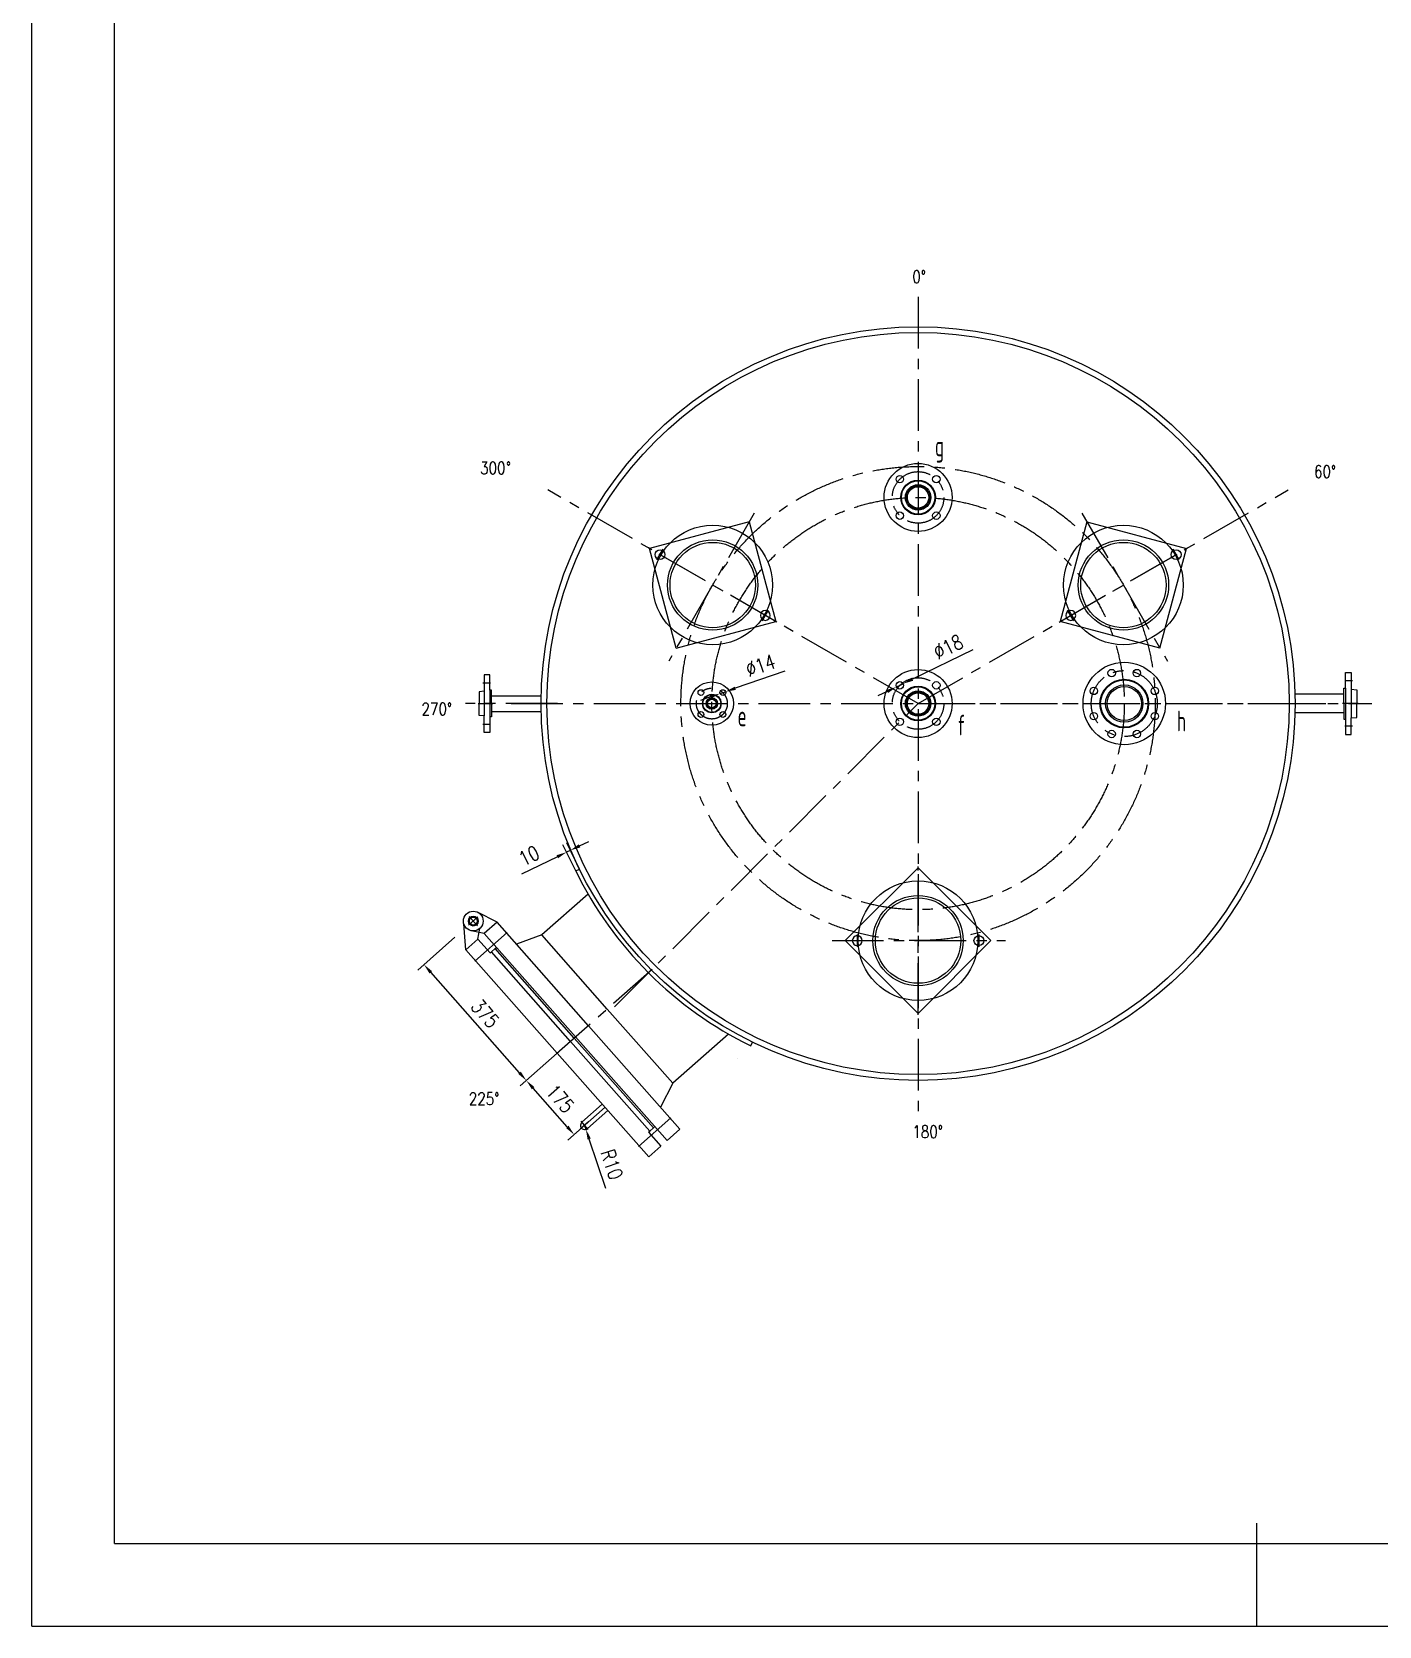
# Model space of a CAD drawing. Header units: millimetres. Extents: x -300 to 12659, y -300 to 12315.
# Drawn here: x -300 to 4600, y -300 to 5500 of the extents above; entities that cross this region are included whole.
import ezdxf

# ---------------------------------------------------------------- set-up
doc = ezdxf.new("R2010")
doc.units = ezdxf.units.MM
doc.header["$LTSCALE"] = 150
doc.linetypes.add('CENTER', pattern=[2, 1.25, -0.25, 0.25, -0.25])
for name, color, linetype in [('1轮廓实线层', 7, 'Continuous'), ('2细线层', 4, 'Continuous'), ('3中心线层', 1, 'CENTER'), ('6文字层', 3, 'Continuous'), ('7标注层', 4, 'Continuous'), ('图框层', 7, 'Continuous')]:
    doc.layers.add(name, color=color, linetype=linetype)
doc.styles.add('PC_TEXTSTYLE', font='isocp.shx', dxfattribs={"width": 0.8, "height": 8, "bigfont": 'hzfs.shx'})
doc.styles.add('TH_GBDIM', font='romans.shx', dxfattribs={"width": 0.8, "bigfont": 'gbcbig.shx'})
doc.dimstyles.new('lmn-TH_GBDIM', dxfattribs={"dimscale": 15, "dimtxt": 3.5, "dimasz": 2.5, "dimexe": 2, "dimexo": 0, "dimgap": 1.5, "dimtad": 1, "dimdec": 0, "dimlfac": 0.666667, "dimzin": 0, "dimdsep": 46, "dimtxsty": 'TH_GBDIM', "dimcen": 2.5, "dimclrd": 130, "dimclre": 130, "dimclrt": 3, "dimadec": 0, "dimazin": 0, "dimtfac": 0.714286, "dimtdec": 0, "dimtmove": 0, "dimatfit": 3, "dimfxl": 0, "dimtzin": 0, "dimlwd": -1, "dimlwe": -1, "dimarcsym": 0})
doc.dimstyles.new('TH_GBDIM', dxfattribs={"dimscale": 15, "dimtxt": 3.5, "dimasz": 2.5, "dimexe": 2, "dimexo": 0, "dimgap": 1.5, "dimtad": 1, "dimdec": 1, "dimzin": 0, "dimdsep": 46, "dimtxsty": 'TH_GBDIM', "dimcen": 2.5, "dimclrd": 130, "dimclre": 130, "dimclrt": 3, "dimadec": 0, "dimazin": 0, "dimtfac": 0.714286, "dimtdec": 1, "dimtmove": 0, "dimatfit": 3, "dimfxl": 0, "dimtzin": 0, "dimlwd": -1, "dimlwe": -1, "dimarcsym": 0})

# ---------------------------------------------------------------- blocks, each defined once
blk = doc.blocks.new('*D12')
at = {"layer": '7标注层', "color": 130}
for p, q in [((1238.5, 2206.1), (1103.6, 2086.9)), ((1473.6, 1713.2), (1150.9, 2078.7)), ((1610.9, 1784.4), (1475.9, 1665.3))]:
    blk.add_line(p, q, dxfattribs=at)
for points in [[(1155.6, 2082.8), (1146.2, 2074.5), (1126.1, 2106.8)], [(1478.3, 1717.4), (1468.9, 1709.1), (1498.4, 1685.1)]]:
    blk.add_solid(points, dxfattribs=at)
at = {"layer": 'Defpoints', "color": 0}
for p in [(1238.5, 2206.1), (1126.1, 2106.8), (1610.9, 1784.4)]:
    blk.add_point(p, dxfattribs=at)
at = {"layer": '7标注层', "color": 3, "insert": (1348.8, 1928.2), "char_height": 52.5, "attachment_point": 5, "rotation": 311.4464, "style": 'TH_GBDIM'}
blk.add_mtext('375{}{}', dxfattribs=at)
blk = doc.blocks.new('*D13')
at = {"layer": '7标注层', "color": 130}
for p, q in [((1610.9, 1784.4), (1475.9, 1665.3)), ((1647.4, 1516.5), (1523.2, 1657)), ((1784.6, 1587.7), (1649.7, 1468.5))]:
    blk.add_line(p, q, dxfattribs=at)
for points in [[(1527.9, 1661.2), (1518.6, 1652.9), (1498.4, 1685.1)], [(1652, 1520.6), (1642.7, 1512.3), (1672.2, 1488.4)]]:
    blk.add_solid(points, dxfattribs=at)
at = {"layer": 'Defpoints', "color": 0}
for p in [(1610.9, 1784.4), (1498.4, 1685.1), (1784.6, 1587.7)]:
    blk.add_point(p, dxfattribs=at)
at = {"layer": '7标注层', "color": 3, "insert": (1621.8, 1619), "char_height": 52.5, "attachment_point": 5, "rotation": 311.4464, "style": 'TH_GBDIM'}
blk.add_mtext('175{}{}', dxfattribs=at)
blk = doc.blocks.new('*D39')
at = {"layer": '1轮廓实线层', "color": 130}
for p, q in [((1691.9, 2538.8), (1725.6, 2555.3)), ((1611.1, 2499.3), (1481.2, 2435.8)), ((1677.9, 2447.9), (1631.6, 2542.7)), ((1658.2, 2522.4), (1644.8, 2515.8)), ((1691.4, 2454.5), (1645.1, 2549.3))]:
    blk.add_line(p, q, dxfattribs=at)
for points in [[(1608.3, 2504.9), (1613.8, 2493.7), (1644.8, 2515.8)], [(1689.2, 2544.4), (1694.7, 2533.2), (1658.2, 2522.4)]]:
    blk.add_solid(points, dxfattribs=at)
at = {"layer": 'Defpoints', "color": 0}
for p in [(1658.2, 2522.4), (1677.9, 2447.9), (1691.4, 2454.5)]:
    blk.add_point(p, dxfattribs=at)
at = {"layer": '1轮廓实线层', "color": 3, "insert": (1507.9, 2503.1), "char_height": 52.5, "attachment_point": 5, "rotation": 26.05257, "style": 'TH_GBDIM'}
blk.add_mtext('10', dxfattribs=at)
blk = doc.blocks.new('*D40')
at = {"layer": '1轮廓实线层', "color": 130}
for p, q in [((1710.3, 1522), (1715, 1507.8)), ((1787.4, 1291.6), (1726.9, 1472.2))]:
    blk.add_line(p, q, dxfattribs=at)
blk.add_solid([(1732.9, 1474.2), (1721, 1470.3), (1715, 1507.8)], dxfattribs=at)
at = {"layer": 'Defpoints', "color": 0}
for p in [(1710.3, 1522), (1715, 1507.8)]:
    blk.add_point(p, dxfattribs=at)
at = {"layer": '1轮廓实线层', "color": 3, "insert": (1809.4, 1379.6), "char_height": 52.5, "attachment_point": 5, "rotation": 288.50099, "style": 'TH_GBDIM'}
blk.add_mtext('R10', dxfattribs=at)
blk = doc.blocks.new('*D52')
at = {"layer": '6文字层', "color": 130}
for p, q in [((2438.2, 3174.6), (2258.2, 3112.1)), ((2167.5, 3080.6), (2132.1, 3068.3)), ((2203, 3092.9), (2222.8, 3099.8))]:
    blk.add_line(p, q, dxfattribs=at)
for points in [[(2165.5, 3086.5), (2169.6, 3074.7), (2203, 3092.9)], [(2256.2, 3118), (2260.3, 3106.2), (2222.8, 3099.8)]]:
    blk.add_solid(points, dxfattribs=at)
at = {"layer": 'Defpoints', "color": 0}
for p in [(2203, 3092.9), (2222.8, 3099.8)]:
    blk.add_point(p, dxfattribs=at)
at = {"layer": '6文字层', "color": 3, "insert": (2349.9, 3195.5), "char_height": 52.5, "attachment_point": 5, "rotation": 19.14489, "style": 'TH_GBDIM'}
blk.add_mtext('∅14', dxfattribs=at)
blk = doc.blocks.new('*D53')
at = {"layer": '6文字层', "color": 130}
for p, q in [((3122, 3252), (2902.7, 3145.2)), ((2811, 3100.6), (2777.3, 3084.1)), ((2844.7, 3117), (2869, 3128.8))]:
    blk.add_line(p, q, dxfattribs=at)
for points in [[(2899.9, 3150.8), (2905.4, 3139.6), (2869, 3128.8)], [(2808.2, 3106.2), (2813.7, 3094.9), (2844.7, 3117)]]:
    blk.add_solid(points, dxfattribs=at)
at = {"layer": 'Defpoints', "color": 0}
for p in [(2844.7, 3117), (2869, 3128.8)]:
    blk.add_point(p, dxfattribs=at)
at = {"layer": '6文字层', "color": 3, "insert": (3032.8, 3262.8), "char_height": 52.5, "attachment_point": 5, "rotation": 25.95671, "style": 'TH_GBDIM'}
blk.add_mtext('∅18', dxfattribs=at)

msp = doc.modelspace()

# ---------------------------------------------------------------- linework, layer by layer
at = {"layer": '1轮廓实线层'}
for p, q in [((2308.754, 3717.484), (1946.532, 3620.423)), ((2308.754, 3717.484), (1946.532, 3620.423)), ((2308.754, 3717.484), (1946.532, 3620.423)), ((3537.48, 3717.484), (3899.701, 3620.423)), ((3537.48, 3717.484), (3899.701, 3620.423)), ((3537.48, 3717.484), (3899.701, 3620.423)), ((2043.586, 3258.2), (1946.532, 3620.423)), ((2043.586, 3258.2), (1946.532, 3620.423)), ((2043.586, 3258.2), (1946.532, 3620.423)), ((3802.647, 3258.2), (3899.701, 3620.423)), ((3802.647, 3258.2), (3899.701, 3620.423)), ((3802.647, 3258.2), (3899.701, 3620.423)), ((1345.117, 3101.592), (1345.117, 3011.592)), ((1365.367, 3105.342), (1365.367, 3007.842)), ((1372.117, 3085.092), (1552.117, 3085.092)), ((4471.117, 3090.342), (4294.117, 3090.342)), ((4477.867, 3112.842), (4477.867, 3000.342)), ((4498.117, 3109.092), (4498.117, 3004.092)), ((1372.117, 3028.092), (1552.117, 3028.092)), ((4471.117, 3022.842), (4294.117, 3022.842)), ((1677.946, 2447.867), (1691.422, 2454.455)), ((2923.117, 2459.26), (3188.279, 2194.092)), ((1391.689, 2261.263), (1320.665, 2297.748)), ((1278.241, 2161.082), (1270.734, 2255.513)), ((1345.14, 2220.158), (1298.135, 2229.878)), ((1322.091, 2199.804), (1329.254, 2238.148)), ((1659.09, 1827.015), (1371.155, 2153.08)), ((1672.583, 1838.929), (1384.648, 2164.994)), ((2923.117, 1928.925), (3188.279, 2194.092)), ((2314.391, 1811.422), (2320.979, 1824.898)), ((1774.68, 1598.9), (1700.36, 1533.271)), ((1720.217, 1510.784), (1794.538, 1576.413)), ((4155, -300), (4155, 75))]:
    msp.add_line(p, q, dxfattribs=at)
at = {"layer": '1轮廓实线层', "extrusion": (1.06054e-16, -6.12303e-17, -1)}
for p in [(2308.754, 3717.484), (2308.754, 3717.484), (2308.754, 3717.484), (2043.586, 3258.2), (2043.586, 3258.2), (2043.586, 3258.2)]:
    msp.add_line(p, (2405.807, 3355.261), dxfattribs=at)
at = {"layer": '1轮廓实线层', "extrusion": (-1.06054e-16, -6.12303e-17, -1)}
for p in [(3537.48, 3717.484), (3537.48, 3717.484), (3537.48, 3717.484), (3802.647, 3258.2), (3802.647, 3258.2), (3802.647, 3258.2)]:
    msp.add_line(p, (3440.426, 3355.261), dxfattribs=at)
at = {"layer": '1轮廓实线层', "extrusion": (-1.22461e-16, 0, -1)}
for p in [(2923.117, 2459.26), (2923.117, 1928.925)]:
    msp.add_line(p, (2657.954, 2194.092), dxfattribs=at)
at = {"layer": '1轮廓实线层', "extrusion": (8.1059e-17, -9.17935e-17, -1)}
for p, q in [((1659.09, 1827.015), (1947.025, 1500.949)), ((1672.583, 1838.929), (1960.517, 1512.864))]:
    msp.add_line(p, q, dxfattribs=at)
at = {"layer": '1轮廓实线层', "extrusion": (-7.4983e-33, -1.22461e-16, -1)}
for points in [[(-1372.117, 3056.592), (-1372.117, 3089.217), (-1372.117, 3105.342), (-1365.367, 3105.342), (-1365.367, 3161.592), (-1345.117, 3161.592), (-1345.117, 3101.592), (-1327.117, 3099.7), (-1327.117, 3089.217), (-1327.117, 3056.592)], [(-1365.367, 3161.592), (-1345.117, 3161.592), (-1345.117, 3145.092)], [(-1345.117, 3118.092), (-1345.117, 3101.592), (-1327.117, 3099.7), (-1327.117, 3089.217)], [(-1372.117, 3105.342), (-1365.367, 3105.342), (-1365.367, 3118.092)]]:
    msp.add_lwpolyline(points, dxfattribs=at)
at = {"layer": '1轮廓实线层'}
for points in [[(4471.117, 3056.592), (4471.117, 3093.717), (4471.117, 3112.842), (4477.867, 3112.842), (4477.867, 3169.092), (4498.117, 3169.092), (4498.117, 3109.092), (4519.117, 3106.885), (4519.117, 3093.717), (4519.117, 3056.592)], [(4477.867, 3169.092), (4498.117, 3169.092), (4498.117, 3152.592)], [(4471.117, 3112.842), (4477.867, 3112.842), (4477.867, 3125.592)], [(4498.117, 3125.592), (4498.117, 3109.092), (4519.117, 3106.885), (4519.117, 3093.717)], [(1372.117, 3056.592), (1372.117, 3023.967), (1372.117, 3007.842), (1365.367, 3007.842), (1365.367, 2951.592), (1345.117, 2951.592), (1345.117, 3011.592), (1327.117, 3013.484), (1327.117, 3023.967), (1327.117, 3056.592)], [(1345.117, 2995.092), (1345.117, 3011.592), (1327.117, 3013.484), (1327.117, 3023.967)], [(1365.367, 2951.592), (1345.117, 2951.592), (1345.117, 2968.092)], [(1372.117, 3007.842), (1365.367, 3007.842), (1365.367, 2995.092)], [(1722.821, 2363.565), (1554.598, 2215.014)], [(1724.303, 1884.602), (1391.689, 2261.263), (1345.14, 2220.158), (1677.755, 1843.496)], [(1792.889, 1945.167), (1554.598, 2215.014), (1462.183, 2181.433)], [(1366.77, 2149.208), (1322.091, 2199.804), (1278.241, 2161.082), (1610.855, 1784.42)], [(1366.77, 2149.208), (1371.155, 2153.08), (1384.648, 2164.994), (1389.82, 2169.562)]]:
    msp.add_lwpolyline(points, dxfattribs=at)
at = {"layer": '1轮廓实线层', "extrusion": (2.24949e-32, 1.22461e-16, -1)}
for points in [[(-4471.117, 3056.592), (-4471.117, 3019.467), (-4471.117, 3000.342), (-4477.867, 3000.342), (-4477.867, 2944.092), (-4498.117, 2944.092), (-4498.117, 3004.092), (-4519.117, 3006.299), (-4519.117, 3019.467), (-4519.117, 3056.592)], [(-4498.117, 2987.592), (-4498.117, 3004.092), (-4519.117, 3006.299), (-4519.117, 3019.467)], [(-4471.117, 3000.342), (-4477.867, 3000.342), (-4477.867, 2987.592)], [(-4477.867, 2944.092), (-4498.117, 2944.092), (-4498.117, 2960.592)]]:
    msp.add_lwpolyline(points, dxfattribs=at)
at = {"layer": '1轮廓实线层', "extrusion": (8.1059e-17, -9.17935e-17, -1)}
for points in [[(-1792.889, 1945.167), (-2031.18, 1675.32), (-1986.423, 1587.77)], [(-1724.303, 1884.602), (-2056.918, 1507.94), (-2010.369, 1466.835), (-1677.755, 1843.496)], [(-2233.743, 1854.195), (-2031.18, 1675.32)], [(-1942.64, 1497.077), (-1987.32, 1446.481), (-1943.469, 1407.759), (-1610.855, 1784.42)], [(-1942.64, 1497.077), (-1947.025, 1500.949), (-1960.517, 1512.864), (-1965.689, 1517.431)]]:
    msp.add_lwpolyline(points, dxfattribs=at)
at = {"layer": '1轮廓实线层'}
for centre, radius in [((2923.117, 3056.592), 1371), ((2923.117, 3056.592), 1350), ((2923.117, 3806.592), 123.75), ((2856.825, 3872.883), 13.5), ((2989.408, 3872.883), 13.5), ((2923.117, 3806.592), 63), ((2923.117, 3806.592), 60.793), ((2923.117, 3806.592), 46.125), ((2923.117, 3806.592), 42.75), ((2923.117, 3806.592), 39), ((2856.825, 3740.301), 13.5), ((2989.408, 3740.301), 13.5), ((2176.17, 3487.842), 217.5), ((3670.064, 3487.842), 217.5), ((1984.562, 3598.467), 18), ((1984.562, 3598.467), 18), ((1984.562, 3598.467), 18), ((2176.17, 3487.842), 164.25), ((2176.17, 3487.842), 164.25), ((2176.17, 3487.842), 164.25), ((2176.17, 3487.842), 155.25), ((2176.17, 3487.842), 155.25), ((2176.17, 3487.842), 155.25), ((3670.064, 3487.842), 164.25), ((3670.064, 3487.842), 164.25), ((3670.064, 3487.842), 164.25), ((3670.064, 3487.842), 155.25), ((3670.064, 3487.842), 155.25), ((3670.064, 3487.842), 155.25), ((3861.672, 3598.467), 18), ((3861.672, 3598.467), 18), ((3861.672, 3598.467), 18), ((3673.117, 3056.592), 150), ((2173.117, 3056.592), 78.75), ((2923.117, 3056.592), 123.75), ((2856.825, 3122.883), 13.5), ((2989.408, 3122.883), 13.5), ((3673.117, 3056.592), 88.5), ((3673.117, 3056.592), 85.977), ((3627.195, 3167.458), 13.5), ((3719.039, 3167.458), 13.5), ((2133.342, 3096.367), 10.5), ((2173.117, 3056.592), 33.75), ((2173.117, 3056.592), 32.489), ((2173.117, 3056.592), 20.625), ((2173.117, 3056.592), 18.75), ((2212.891, 3096.367), 10.5), ((2923.117, 3056.592), 63), ((2923.117, 3056.592), 60.793), ((2923.117, 3056.592), 46.125), ((2923.117, 3056.592), 42.75), ((2923.117, 3056.592), 39), ((3562.251, 3102.514), 13.5), ((3673.117, 3056.592), 67.875), ((3673.117, 3056.592), 62.25), ((3783.982, 3102.514), 13.5), ((2133.342, 3016.817), 10.5), ((2173.117, 3056.592), 15.75), ((2212.891, 3016.817), 10.5), ((3562.251, 3010.67), 13.5), ((3783.982, 3010.67), 13.5), ((2856.825, 2990.301), 13.5), ((2989.408, 2990.301), 13.5), ((3627.195, 2945.727), 13.5), ((3719.039, 2945.727), 13.5), ((2923.117, 2194.092), 217.5), ((2923.117, 2194.092), 164.25), ((2923.117, 2194.092), 155.25), ((1305.425, 2265.132), 36), ((1305.425, 2265.132), 18), ((1305.425, 2265.132), 14.4), ((3144.367, 2194.092), 18)]:
    msp.add_circle(centre, radius, dxfattribs=at)
at = {"layer": '1轮廓实线层', "extrusion": (1.06054e-16, -6.12303e-17, -1)}
msp.add_circle((-2367.778, 3377.217), 18, dxfattribs=at)
msp.add_circle((-2367.778, 3377.217), 18, dxfattribs=at)
msp.add_circle((-2367.778, 3377.217), 18, dxfattribs=at)
at = {"layer": '1轮廓实线层', "extrusion": (-1.06054e-16, -6.12303e-17, -1)}
msp.add_circle((-3478.455, 3377.217), 18, dxfattribs=at)
msp.add_circle((-3478.455, 3377.217), 18, dxfattribs=at)
msp.add_circle((-3478.455, 3377.217), 18, dxfattribs=at)
at = {"layer": '1轮廓实线层', "extrusion": (-1.22461e-16, 0, -1)}
msp.add_circle((-2701.867, 2194.092), 18, dxfattribs=at)
at = {"layer": '1轮廓实线层'}
for centre, radius, start, end in [((2923.117, 3056.592), 1386, 206.0525748, 243.947425), ((1710.288, 1522.027), 15, 131.4464032, 311.4464032)]:
    msp.add_arc(centre, radius, start, end, dxfattribs=at)
at = {"layer": '2细线层'}
for q in [(-300, 12315), (8610, -300)]:
    msp.add_line((-300, -300), q, dxfattribs=at)
at = {"layer": '3中心线层'}
for p, q in [((2923.117, 4536.216), (2923.117, 1560.879)), ((2923.117, 3056.592), (1576.696, 3833.948)), ((2923.117, 3056.592), (4269.537, 3833.948)), ((2327.245, 3749.512), (2016.42, 3211.148)), ((2327.245, 3749.512), (2016.42, 3211.148)), ((2327.245, 3749.512), (2016.42, 3211.148)), ((3518.988, 3749.512), (3829.813, 3211.148)), ((2409.704, 3353.011), (1942.635, 3622.673)), ((2409.704, 3353.011), (1942.635, 3622.673)), ((2409.704, 3353.011), (1942.635, 3622.673)), ((1973.312, 3578.982), (1995.812, 3617.953)), ((1973.312, 3578.982), (1995.812, 3617.953)), ((1973.312, 3578.982), (1995.812, 3617.953)), ((3436.529, 3353.011), (3903.598, 3622.673)), ((3436.529, 3353.011), (3903.598, 3622.673)), ((3436.529, 3353.011), (3903.598, 3622.673)), ((3872.922, 3578.982), (3850.422, 3617.953)), ((3872.922, 3578.982), (3850.422, 3617.953)), ((3872.922, 3578.982), (3850.422, 3617.953)), ((4502.617, 3139.092), (4474.867, 3139.092)), ((1611.698, 3056.592), (1276.508, 3056.592)), ((1322.617, 3056.592), (1376.617, 3056.592)), ((1443.306, 3056.592), (4438.76, 3056.592)), ((1819.132, 1952.607), (2923.117, 3056.592)), ((2923.117, 3056.592), (4294.117, 3056.592)), ((4188.699, 3056.592), (4572.923, 3056.592)), ((4523.617, 3056.592), (4466.617, 3056.592)), ((1340.617, 2981.592), (1368.367, 2981.592)), ((2923.117, 1924.43), (2923.117, 2463.755)), ((1322.291, 2280.026), (1288.56, 2250.239)), ((1320.318, 2248.267), (1290.532, 2281.998)), ((1310.743, 2119.743), (1428.688, 2223.896)), ((3144.367, 2216.592), (3144.367, 2171.592)), ((2610.199, 2194.092), (3241.17, 2194.092)), ((1955.922, 2089.135), (1608.606, 1782.434)), ((2266.386, 1764.689), (2266.386, 1764.689)), ((2266.386, 1764.689), (2266.386, 1764.689)), ((1724.905, 1534.935), (1695.672, 1509.12)), ((1723.196, 1507.411), (1697.381, 1536.644))]:
    msp.add_line(p, q, dxfattribs=at)
at = {"layer": '3中心线层', "extrusion": (1.06054e-16, -6.12303e-17, -1)}
msp.add_line((2356.528, 3357.732), (2379.028, 3396.703), dxfattribs=at)
msp.add_line((2356.528, 3357.732), (2379.028, 3396.703), dxfattribs=at)
msp.add_line((2356.528, 3357.732), (2379.028, 3396.703), dxfattribs=at)
at = {"layer": '3中心线层', "extrusion": (-1.06054e-16, -6.12303e-17, -1)}
msp.add_line((3489.705, 3357.732), (3467.205, 3396.703), dxfattribs=at)
msp.add_line((3489.705, 3357.732), (3467.205, 3396.703), dxfattribs=at)
msp.add_line((3489.705, 3357.732), (3467.205, 3396.703), dxfattribs=at)
at = {"layer": '3中心线层', "extrusion": (-7.4983e-33, -1.22461e-16, -1)}
for p, q in [((1340.617, 3131.592), (1368.367, 3131.592)), ((1322.617, 3056.592), (1376.617, 3056.592))]:
    msp.add_line(p, q, dxfattribs=at)
at = {"layer": '3中心线层', "extrusion": (2.24949e-32, 1.22461e-16, -1)}
for p, q in [((4523.617, 3056.592), (4466.617, 3056.592)), ((4502.617, 2974.092), (4474.867, 2974.092))]:
    msp.add_line(p, q, dxfattribs=at)
at = {"layer": '3中心线层', "extrusion": (-1.22461e-16, 0, -1)}
msp.add_line((2701.867, 2216.592), (2701.867, 2171.592), dxfattribs=at)
at = {"layer": '3中心线层', "extrusion": (8.1059e-17, -9.17935e-17, -1)}
msp.add_line((1906.47, 1445.125), (2024.416, 1549.278), dxfattribs=at)
at = {"layer": '3中心线层'}
for centre, radius in [((2923.117, 3056.592), 862.5), ((2923.117, 3806.592), 93.75), ((2923.117, 3056.592), 750), ((2923.117, 3056.592), 93.75), ((3673.117, 3056.592), 120), ((2173.117, 3056.592), 56.25)]:
    msp.add_circle(centre, radius, dxfattribs=at)
at = {"layer": '图框层'}
for q in [(0, 12015), (8310, 0)]:
    msp.add_line((0, 0), q, dxfattribs=at)

# ---------------------------------------------------------------- texts
at = {"layer": '1轮廓实线层', "style": 'PC_TEXTSTYLE'}
for rotation, p in [(90, (1372.117, 3056.592)), (270, (4471.117, 3056.592))]:
    msp.add_text('TH_SUPERPART', height=1e-29, rotation=rotation, dxfattribs=at).set_placement(p)
at = {"layer": '1轮廓实线层', "char_height": 45, "attachment_point": 1, "style": 'TH_GBDIM'}
for s, insert in [('{\\C3;0%%D}', (2902.378, 4631.986)), ('{\\C3;60%%D}', (4363.277, 3922.754)), ('{\\C3;270%%D}', (1117.146, 3059.055)), ('{\\C3;225%%D}', (1289.106, 1641.171)), ('{\\C3;180%%D}', (2902.378, 1521.177))]:
    msp.add_mtext_dynamic_manual_height_columns(s, width=69.30652, gutter_width=25, heights=[72.609], dxfattribs=dict(at, insert=insert))
at = {"layer": '1轮廓实线层'}
note = msp.add_mtext_dynamic_manual_height_columns('{\\C3;300\\P}', width=69.30652, gutter_width=25, heights=[72.609, 0], dxfattribs=dict(at, insert=(1330.049, 3936.336), char_height=45, attachment_point=1, style='TH_GBDIM'))
for column, words in zip(note.columns.linked_columns, ['{\\C3;%%D}']):
    column.text = words
at = {"layer": '6文字层', "style": 'PC_TEXTSTYLE', "width": 0.667}
for s, p in [('g', (2984.688, 3956.248)), ('e', (2266.902, 2974.257)), ('f', (3066.263, 2940.833)), ('h', (3864.782, 2955.427))]:
    msp.add_text(s, height=75, dxfattribs=at).set_placement(p)

# ---------------------------------------------------------------- dimensions: what is measured, and where the dimension line sits
at = {"layer": '1轮廓实线层'}
dim = msp.add_linear_dim(base=(1658.228, 2522.354), p1=(1677.946, 2447.867), p2=(1691.422, 2454.455), angle=26.0525748, dimstyle='lmn-TH_GBDIM', dxfattribs=at)
dim.commit()
dim.dimension.update_dxf_attribs({"geometry": '*D39', "text_midpoint": (1529.309, 2459.33), "dimtype": 161})
dim = msp.add_radius_dim(center=(1710.288, 1522.027), mpoint=(1715.048, 1507.803), dimstyle='lmn-TH_GBDIM', dxfattribs=at)
dim.commit()
dim.dimension.update_dxf_attribs({"geometry": '*D40', "text_midpoint": (1809.353, 1379.602)})
at = {"layer": '6文字层'}
dim = msp.add_diameter_dim_2p(p1=(2844.687, 3116.975), p2=(2868.964, 3128.792), dimstyle='lmn-TH_GBDIM', dxfattribs=at)
dim.commit()
dim.dimension.update_dxf_attribs({"geometry": '*D53', "text_midpoint": (3054.143, 3218.937), "dimtype": 163})
dim = msp.add_diameter_dim_2p(p1=(2202.972, 3092.923), p2=(2222.811, 3099.81), dimstyle='lmn-TH_GBDIM', dxfattribs=at)
dim.commit()
dim.dimension.update_dxf_attribs({"geometry": '*D52', "text_midpoint": (2349.944, 3195.55)})
at = {"layer": '7标注层'}
for p1, p2, text, picture, middle in [((1610.855, 1784.42), (1238.526, 2206.056), '375{}{}', '*D12', (1348.796, 1928.219)), ((1784.609, 1587.657), (1610.855, 1784.42), '175{}{}', '*D13', (1621.837, 1619.019))]:
    dim = msp.add_aligned_dim(p1=p1, p2=p2, distance=150, text=text, dimstyle='TH_GBDIM', override={"dimgap": 1.5, "dimtad": 1, "dimjust": 0, "dimdec": 2, "dimse1": 0, "dimse2": 0, "dimsd1": 0, "dimsd2": 0}, dxfattribs=at)
    dim.commit()
    dim.dimension.update_dxf_attribs({"geometry": picture, "text_midpoint": middle})

doc.saveas('drawing.dxf')
